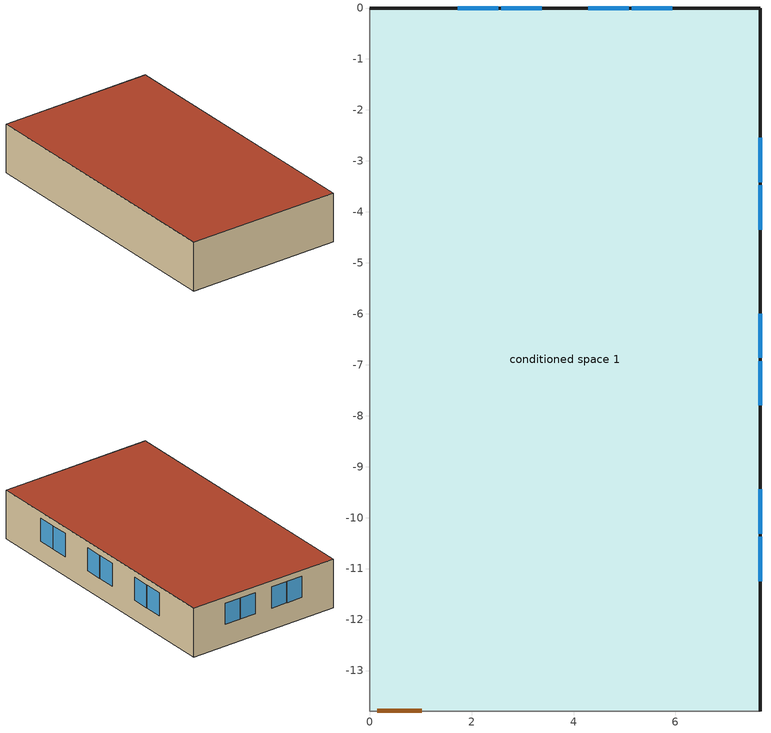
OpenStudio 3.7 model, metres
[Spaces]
conditioned space 1
 floor adiabatic: 0,-13.79 0,0 7.66,0 7.66,-13.79 z0
 wall outside: 7.66,-13.79 7.66,0 0,0 z0:2.44
 wall adiabatic: 0,0 0,-13.79 7.66,-13.79 z0:2.44
 window: 5.93,0 5.14,0 / 5.08,0 4.28,0 / 3.38,0 2.59,0 / 2.52,0 1.73,0 z1.07:2.13; 7.66,-11.25 7.66,-10.38 / 7.66,-10.32 7.66,-9.45 / 7.66,-7.8 7.66,-6.93 / 7.66,-6.87 7.66,-6 / 7.66,-4.35 7.66,-3.48 / 7.66,-3.42 7.66,-2.55 z0.97:2.13
 door inside: 0.15,-13.79 1.02,-13.79 z0:2.13
 roof outside: 7.66,-13.79 7.66,0 0,0 0,-13.79 z2.44
[ThermalZone]
conditioned space: Use Ideal Air Loads=No
[Sizing:Zone]
conditioned space: Zone Cooling Design Supply Air Temperature Input Method=SupplyAirTemperature; Zone Cooling Design Supply Air Temperature {C}=14; Zone Cooling Design Supply Air Temperature Difference {deltaC}=11.11; Zone Heating Design Supply Air Temperature Input Method=SupplyAirTemperature; Zone Heating Design Supply Air Temperature {C}=40; Zone Heating Design Supply Air Temperature Difference {deltaC}=11.11; Zone Cooling Design Supply Air Humidity Ratio {kg-H2O/kg-air}=0.0085; Zone Heating Design Supply Air Humidity Ratio {kg-H2O/kg-air}=0.008; Cooling Design Air Flow Method=DesignDay; Heating Design Air Flow Method=DesignDay; Account for Dedicated Outdoor Air System=No; Dedicated Outdoor Air System Control Strategy=NeutralSupplyAir; Dedicated Outdoor Air Low Setpoint Temperature for Design {C}=autosize; Dedicated Outdoor Air High Setpoint Temperature for Design {C}=autosize; Zone Load Sizing Method=Sensible Load Only No Latent Load; Zone Latent Cooling Design Supply Air Humidity Ratio Input Method=HumidityRatioDifference; Zone Cooling Design Supply Air Humidity Ratio Difference {kgWater/kgDryAir}=0.005; Zone Latent Heating Design Supply Air Humidity Ratio Input Method=HumidityRatioDifference; Zone Humidification Design Supply Air Humidity Ratio Difference {kgWater/kgDryAir}=0.005
[Space]
conditioned space 1: Space Type=Space Type 1; Thermal Zone=conditioned space
[SpaceType]
Space Type 1: Standards Space Type=conditioned space
